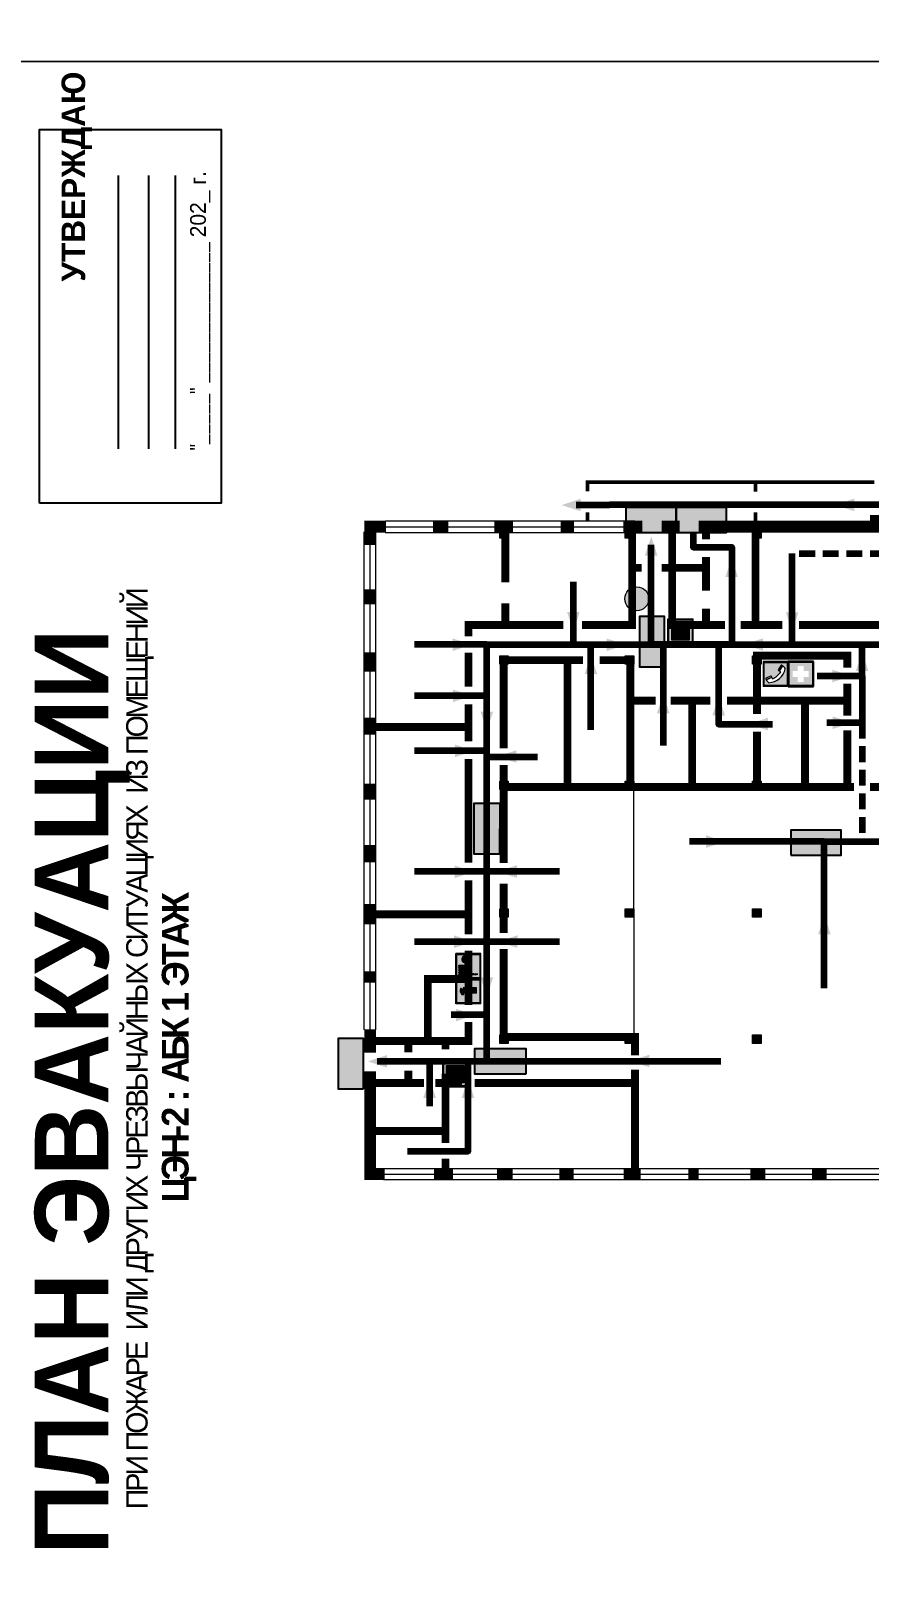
# Model space of a CAD drawing. Header units: millimetres. Extents: x 13810 to 67229, y 12374 to 21950.
# Drawn here: x 21734.7 to 21947.9, y 14953 to 15345.2 of the extents above; entities that cross this region are included whole.
import ezdxf

# ---------------------------------------------------------------- set-up
doc = ezdxf.new("R2010")
doc.units = ezdxf.units.MM
doc.linetypes.add('{ Wide Dash }', pattern=[12, 4, -2, 4, -2])
doc.layers.add('План_Штампы', color=7, linetype='Continuous')
doc.styles.add('обычный', font='arial.ttf')

# ---------------------------------------------------------------- blocks, each defined once
blk = doc.blocks.new('A$C7B4425F7')
at = {"true_color": 0xffffff}
blk.add_hatch(color=7, dxfattribs=at).paths.add_polyline_path([(0, 0), (-16, 0), (-16, -8), (0, -8)])
h = blk.add_hatch(color=126)
h.paths.add_polyline_path([(-0.2, -0.2), (-15.8, -0.2), (-15.8, -7.8), (-0.2, -7.8)])
h.paths.add_polyline_path([(-11.76, -2.03), (-11.76, -3.66), (-11.17, -3.66, -0.568275), (-11.17, -6.18), (-12.58, -6.18), (-12.58, -2.03)], flags=16)
h.paths.add_polyline_path([(-13.33, -4.12, -0.495768), (-13.59, -6.18), (-15.03, -6.18), (-15.03, -2.03), (-13.59, -2.03, -0.487973)], flags=16)
h.paths.add_polyline_path([(-10.25, -2.03), (-9.48, -2.03), (-9.48, -6.18), (-10.25, -6.18)], flags=16)
h.paths.add_polyline_path([(-13.84, -3.69), (-14.24, -3.69), (-14.24, -3.03), (-13.9, -3.03, -0.692621)], flags=0)
h.paths.add_polyline_path([(-9.15, -2.03), (-8.4, -2.03), (-8.04, -3.07), (-7.68, -2.03), (-6.93, -2.03), (-7.64, -4.1), (-6.93, -6.18), (-7.68, -6.18), (-8.04, -5.14), (-8.4, -6.18), (-9.15, -6.18), (-8.44, -4.1)], flags=16)
h.paths.add_polyline_path([(-11.76, -4.46), (-11.42, -4.46, -0.692621), (-11.36, -5.12), (-11.76, -5.12)], flags=0)
h.paths.add_polyline_path([(-13.9, -5.2), (-14.24, -5.2), (-14.24, -4.55), (-13.84, -4.55, -0.708038)], flags=0)
edge = h.paths.add_edge_path(flags=16)
edge.add_ellipse((-5.51, -4.08), major_axis=(0, 2.05), ratio=0.586184, start_angle=0, end_angle=360)
edge = h.paths.add_edge_path(flags=0)
edge.add_ellipse((-5.51, -4.08), major_axis=(0, 1.14), ratio=0.454828, start_angle=0, end_angle=360)
h.paths.add_polyline_path([(-4.13, -4.96, 0.377264), (-3.48, -4.52, 0.0555), (-3.16, -2.03), (-1.66, -2.03), (-1.66, -4.96), (-0.96, -4.96), (-0.96, -7.01), (-1.75, -7.01), (-1.75, -6.18), (-3.3, -6.18), (-3.3, -7.02), (-4.13, -7.02)], flags=16)
h.paths.add_polyline_path([(-2.73, -2.91), (-2.28, -2.91), (-2.28, -4.96), (-3.05, -4.96, 0.079136)], flags=0)
at = {"color": 126}
blk.add_lwpolyline([(-16, -8), (0, -8), (0, 0), (-16, 0)], close=True, dxfattribs=at)
blk = doc.blocks.new('A$C32E8229D')
at = {"true_color": 0xffffff}
blk.add_hatch(color=7, dxfattribs=at).paths.add_polyline_path([(0, 0), (0, -8), (16, -8), (16, 0)])
h = blk.add_hatch(color=126)
h.paths.add_polyline_path([(0.2, -0.2), (15.8, -0.2), (15.8, -7.8), (0.2, -7.8)])
h.paths.add_polyline_path([(13.49, -2.05), (12.08, -2.05), (11.37, -2.63, 0.162397), (11.29, -2.84), (11.29, -3.63), (10.35, -3.63), (10.35, -4.05), (11.68, -4.05), (11.68, -3.48), (12.26, -4.28), (11.29, -5.1), (11.29, -6.78), (11.85, -6.78), (11.85, -5.44), (12.8, -4.64), (12.8, -5.94), (14.46, -5.94), (14.46, -5.39), (13.45, -5.39), (13.45, -3.97), (12.46, -2.59), (13.15, -2.59), (13.69, -3.34), (14.18, -3)], flags=16)
h.paths.add_polyline_path([(10.74, -1.82, 1), (11.8, -1.82, 1)], flags=16)
h.paths.add_polyline_path([(9.39, -3.59), (5.99, -3.59), (6.56, -3.03), (5.91, -3.03), (5.1, -3.83), (5.91, -4.64), (6.56, -4.64), (5.99, -4.09), (9.39, -4.09)], flags=16)
h.paths.add_polyline_path([(4.29, -1.08), (1.72, -1.08), (1.72, -6.6), (4.29, -6.6)], flags=16)
at = {"color": 126}
blk.add_lwpolyline([(16, -8), (0, -8), (0, 0), (16, 0)], close=True, dxfattribs=at)
blk = doc.blocks.new('A$C54414219')
at = {"true_color": 0xffffff}
h = blk.add_hatch(color=7, dxfattribs=at)
h.paths.add_polyline_path([(2.39, -9.45), (2.39, -18.3), (11.23, -18.3), (11.23, -9.45)], flags=0)
h.paths.add_polyline_path([(10.71, -13.87, -1), (2.92, -13.87, -1)], flags=0)
h.paths.add_polyline_path([(8.3, -13.87, -1), (5.33, -13.87, -1)], flags=0)
h.paths.add_polyline_path([(0.41, -7.47), (0.41, -20.27), (13.21, -20.27), (13.21, -7.47)])
h.paths.add_polyline_path([(0.92, -19.77), (12.71, -19.77), (12.71, -7.98), (0.92, -7.98)], flags=16)
h.paths.add_polyline_path([(11.23, -9.45), (11.23, -18.3), (2.39, -18.3), (2.39, -9.45)], flags=0)
at = {"lineweight": 5}
h = blk.add_hatch(color=242, dxfattribs=at)
h.paths.add_polyline_path([(12.71, -7.98), (0.92, -7.98), (0.92, -19.77), (12.71, -19.77)])
h.paths.add_polyline_path([(11.23, -18.3), (2.39, -18.3), (2.39, -9.45), (11.23, -9.45)], flags=16)
h.paths.add_polyline_path([(10.71, -13.87, -1), (2.92, -13.87, -1)], flags=0)
h.paths.add_polyline_path([(8.3, -13.87, -1), (5.33, -13.87, -1)], flags=0)
at = {"true_color": 0xffffff}
h = blk.add_hatch(color=7, dxfattribs=at)
h.paths.add_polyline_path([(2.39, -9.45), (2.39, -18.3), (11.23, -18.3), (11.23, -9.45)])
h.paths.add_polyline_path([(10.71, -13.87, -1), (2.92, -13.87, -1)], flags=16)
h.paths.add_polyline_path([(8.3, -13.87, -1), (5.33, -13.87, -1)], flags=0)
at = {"lineweight": 5}
h = blk.add_hatch(color=242, dxfattribs=at)
h.paths.add_polyline_path([(2.92, -13.87, 1), (10.71, -13.87, 1)])
h.paths.add_polyline_path([(8.3, -13.87, -1), (5.33, -13.87, -1)], flags=16)
at = {"color": 242, "lineweight": 5}
for p, q in [((0.41, -20.27), (0.41, -7.47)), ((0.41, -7.47), (13.21, -7.47)), ((0.41, -7.47), (13.21, -7.47)), ((13.21, -20.27), (13.21, -7.47)), ((0.41, -20.27), (13.21, -20.27))]:
    blk.add_line(p, q, dxfattribs=at)
for points in [[(0.92, -7.98), (12.71, -7.98), (12.71, -19.77), (0.92, -19.77)], [(2.39, -9.45), (11.23, -9.45), (11.23, -18.3), (2.39, -18.3)]]:
    blk.add_lwpolyline(points, close=True, dxfattribs=at)
for radius in [3.89, 1.49]:
    blk.add_circle((6.81, -13.87), radius, dxfattribs=at)
blk = doc.blocks.new('A$C18900ED3')
h = blk.add_hatch(color=126)
h.paths.add_polyline_path([(-0.18, -0.18), (-7.02, -0.18), (-7.02, -7.02), (-0.18, -7.02)])
h.paths.add_polyline_path([(-5.89, -4.46), (-5.89, -2.77), (-4.46, -2.77), (-4.46, -1.31), (-2.77, -1.31), (-2.77, -2.77), (-1.33, -2.77), (-1.33, -4.46), (-2.77, -4.46), (-2.77, -5.89), (-4.46, -5.89), (-4.46, -4.46)], flags=16)
at = {"color": 126}
for p, q in [((-7.2, 0), (-7.2, -7.2)), ((0, 0), (-7.2, 0)), ((0, -7.2), (0, 0)), ((-7.02, -7.02), (-7.02, -0.18)), ((-7.02, -0.18), (-0.18, -0.18)), ((-0.18, -0.18), (-0.18, -7.02)), ((-7.2, -7.2), (0, -7.2)), ((-0.18, -7.02), (-7.02, -7.02))]:
    blk.add_line(p, q, dxfattribs=at)
blk = doc.blocks.new('A$C7B8C2D5B')
at = {"lineweight": 0}
h = blk.add_hatch(color=5, dxfattribs=at)
h.dxf.hatch_style = 1
h.paths.add_polyline_path([(1.4, -3.02, 1), (-2.11, -3.02, 1)])
at = {"color": 5, "lineweight": 0}
blk.add_circle((-0.36, -3.02), 1.75, dxfattribs=at)
blk = doc.blocks.new('A$C3AD82952')
at = {"true_color": 0xf5f5ff}
h = blk.add_hatch(color=7, dxfattribs=at)
h.dxf.hatch_style = 1
h.paths.add_polyline_path([(8.21, 8.73, 0.414214), (7.89, 9.05), (7.22, 9.05), (7.22, 9.92), (7.59, 9.92, 1), (7.57, 10.36), (7.22, 10.36), (7.22, 10.6), (6.43, 10.6), (6.43, 10.36), (6.01, 10.36), (4.74, 9.59), (4.74, 8.69), (4.98, 8.73), (4.98, 9.26), (6.12, 9.91), (6.43, 9.91), (6.43, 9.05), (5.76, 9.05, 0.414214), (5.44, 8.73), (5.44, 2.2), (8.21, 2.2)], flags=0)
h.paths.add_polyline_path([(12.8, 12.8), (0, 12.8), (0, 0), (12.8, 0)])
h.paths.add_polyline_path([(0.51, 12.29), (12.29, 12.29), (12.29, 0.51), (0.51, 0.51)], flags=16)
h.paths.add_polyline_path([(4.74, 9.59), (6.01, 10.36), (6.43, 10.36), (6.43, 10.6), (7.22, 10.6), (7.22, 10.36), (7.59, 10.36, -0.94586), (7.59, 9.92), (7.22, 9.92), (7.22, 9.05), (7.89, 9.05, -0.414214), (8.21, 8.73), (8.21, 2.2), (5.44, 2.2), (5.44, 8.73, -0.414214), (5.76, 9.05), (6.43, 9.05), (6.43, 9.91), (6.12, 9.91), (4.98, 9.26), (4.98, 8.73), (4.74, 8.69)], flags=0)
h = blk.add_hatch(color=242)
h.dxf.hatch_style = 1
h.paths.add_polyline_path([(12.29, 12.29), (0.51, 12.29), (0.51, 0.51), (12.29, 0.51)])
h.paths.add_polyline_path([(4.74, 8.69), (4.74, 9.59), (6.01, 10.36), (6.43, 10.36), (6.43, 10.6), (7.22, 10.6), (7.22, 10.36), (7.59, 10.36, -0.94586), (7.59, 9.92), (7.22, 9.92), (7.22, 9.05), (7.89, 9.05, -0.414214), (8.21, 8.73), (8.21, 2.2), (5.44, 2.2), (5.44, 8.73, -0.414214), (5.76, 9.05), (6.43, 9.05), (6.43, 9.91), (6.12, 9.91), (4.98, 9.26), (4.98, 8.73)], flags=16)
h = blk.add_hatch(color=7, dxfattribs=at)
h.dxf.hatch_style = 1
h.paths.add_polyline_path([(8.21, 8.73, 0.414214), (7.89, 9.05), (7.22, 9.05), (7.22, 9.92), (7.59, 9.92, 1), (7.57, 10.36), (7.22, 10.36), (7.22, 10.6), (6.43, 10.6), (6.43, 10.36), (6.01, 10.36), (4.74, 9.59), (4.74, 8.69), (4.98, 8.73), (4.98, 9.26), (6.12, 9.91), (6.43, 9.91), (6.43, 9.05), (5.76, 9.05, 0.414214), (5.44, 8.73), (5.44, 2.2), (8.21, 2.2)])
at = {"color": 242, "lineweight": 5}
for p, q in [((0, 0), (0, 12.8)), ((0, 12.8), (12.8, 12.8)), ((6.01, 10.36), (4.74, 9.59)), ((4.74, 9.59), (4.74, 8.69)), ((4.74, 8.69), (4.98, 8.73)), ((4.98, 9.26), (6.12, 9.91)), ((4.98, 8.73), (4.98, 9.26)), ((5.44, 2.2), (5.44, 8.73)), ((5.76, 9.05), (6.43, 9.05)), ((6.01, 10.36), (6.43, 10.36)), ((6.12, 9.91), (6.43, 9.91)), ((7.22, 10.6), (6.43, 10.6)), ((6.43, 10.6), (6.43, 10.36)), ((6.43, 9.91), (6.43, 9.05)), ((7.22, 10.36), (7.22, 10.6)), ((7.59, 10.36), (7.22, 10.36)), ((7.22, 9.05), (7.22, 9.92)), ((7.59, 9.92), (7.22, 9.92)), ((7.89, 9.05), (7.22, 9.05)), ((8.21, 2.2), (8.21, 8.73)), ((12.8, 0), (12.8, 12.8)), ((0, 0), (12.8, 0)), ((5.44, 2.2), (8.21, 2.2))]:
    blk.add_line(p, q, dxfattribs=at)
blk.add_lwpolyline([(0.51, 12.29), (12.29, 12.29), (12.29, 0.51), (0.51, 0.51)], close=True, dxfattribs=at)
for centre, radius, start, end in [((5.76, 8.73), 0.32, 90, 180), ((7.58, 10.14), 0.223, 273.18746, 86.81254), ((7.89, 8.73), 0.32, 0, 90)]:
    blk.add_arc(centre, radius, start, end, dxfattribs=at)
blk = doc.blocks.new('A$C37112FD5')
at = {"true_color": 0xf5f5ff}
h = blk.add_hatch(color=7, dxfattribs=at)
h.dxf.hatch_style = 1
h.paths.add_polyline_path([(12.8, -7.4), (0, -7.4), (0, -20.2), (12.8, -20.2)])
h.paths.add_polyline_path([(12.29, -7.91), (12.29, -19.69), (0.51, -19.69), (0.51, -7.91)], flags=16)
h.paths.add_polyline_path([(4.98, -9.04, -0.42597), (5.17, -9.22), (5.17, -12.25), (5.17, -15.29, -0.432244), (4.98, -15.47), (4.83, -15.47, -0.42597), (4.64, -15.29), (4.64, -12.25), (4.64, -9.22, -0.432244), (4.83, -9.04)], flags=0)
h.paths.add_polyline_path([(4.28, -9.22), (4.28, -12.25), (4.28, -15.29, -0.432244), (4.09, -15.47), (3.94, -15.47, -0.42597), (3.75, -15.29), (3.75, -12.25), (3.75, -9.22, -0.432244), (3.94, -9.04), (4.09, -9.04, -0.42597)], flags=0)
h.paths.add_polyline_path([(5.72, -9.04), (5.87, -9.04, -0.42597), (6.06, -9.22), (6.06, -12.25), (6.06, -15.29, -0.432244), (5.87, -15.47), (5.72, -15.47, -0.42597), (5.53, -15.29), (5.53, -12.25), (5.53, -9.22, -0.432244)], flags=0)
h.paths.add_polyline_path([(6.42, -8.9), (6.5, -8.9, -0.42597), (6.69, -9.08), (6.69, -12.03), (8.21, -12.03, -15.824349), (8.21, -12.47), (6.69, -12.47), (6.69, -15.42, -0.432244), (6.5, -15.6), (6.42, -15.6)], flags=0)
h.paths.add_polyline_path([(3.39, -9.22), (3.39, -12.25), (3.39, -15.29, -0.432244), (3.2, -15.47), (3.05, -15.47, -0.42597), (2.85, -15.29), (2.85, -12.25), (2.85, -9.22, -0.432244), (3.05, -9.04), (3.2, -9.04, -0.42597)], flags=0)
h.paths.add_polyline_path([(2.5, -9.22), (2.5, -16.71), (1.96, -16.71), (1.96, -9.22, -0.432244), (2.15, -9.04), (2.31, -9.04, -0.42597)], flags=0)
h.paths.add_polyline_path([(1.61, -8.9), (1.61, -15.6), (1.57, -15.6, -0.42597), (1.37, -15.42), (1.37, -12.03), (1.37, -9.09, -0.432244), (1.57, -8.9)], flags=0)
h.paths.add_polyline_path([(9.76, -10.81), (9.76, -12.03), (8.49, -12.03, -0.336371)], flags=0)
h.paths.add_polyline_path([(8.49, -12.47), (9.76, -12.47), (9.76, -13.7, -0.336371)], flags=0)
h.paths.add_polyline_path([(10.11, -10.81, -0.336371), (11.38, -12.03), (10.11, -12.03)], flags=0)
h.paths.add_polyline_path([(10.11, -12.47), (11.38, -12.47, -0.336371), (10.11, -13.7)], flags=0)
h.paths.add_polyline_path([(2.5, -16.84), (2.5, -17.05), (1.97, -17.05), (1.97, -16.84)], flags=0)
h.paths.add_polyline_path([(2.5, -17.24, -0.033778), (2.24, -18.6, -0.033778), (1.97, -17.24)], flags=0)
h = blk.add_hatch(color=242)
h.dxf.hatch_style = 1
h.paths.add_polyline_path([(12.29, -7.91), (0.51, -7.91), (0.51, -19.69), (12.29, -19.69)])
h.paths.add_polyline_path([(6.42, -15.6), (6.42, -8.9), (6.5, -8.9, -0.42597), (6.69, -9.08), (6.69, -12.03), (8.21, -12.03, -15.824349), (8.21, -12.47), (6.69, -12.47), (6.69, -15.42, -0.432244), (6.5, -15.6)], flags=16)
h.paths.add_polyline_path([(5.87, -15.47), (5.72, -15.47, -0.42597), (5.53, -15.29), (5.53, -12.25), (5.53, -9.22, -0.432244), (5.72, -9.04), (5.87, -9.04, -0.42597), (6.06, -9.22), (6.06, -12.25), (6.06, -15.29, -0.432244)], flags=16)
h.paths.add_polyline_path([(4.98, -15.47), (4.83, -15.47, -0.42597), (4.64, -15.29), (4.64, -12.25), (4.64, -9.22, -0.432244), (4.83, -9.04), (4.98, -9.04, -0.42597), (5.17, -9.22), (5.17, -12.25), (5.17, -15.29, -0.432244)], flags=16)
h.paths.add_polyline_path([(4.09, -15.47), (3.94, -15.47, -0.42597), (3.75, -15.29), (3.75, -12.25), (3.75, -9.22, -0.432244), (3.94, -9.04), (4.09, -9.04, -0.42597), (4.28, -9.22), (4.28, -12.25), (4.28, -15.29, -0.432244)], flags=16)
h.paths.add_polyline_path([(3.2, -15.47), (3.05, -15.47, -0.42597), (2.85, -15.29), (2.85, -12.25), (2.85, -9.22, -0.432244), (3.05, -9.04), (3.2, -9.04, -0.42597), (3.39, -9.22), (3.39, -12.25), (3.39, -15.29, -0.432244)], flags=16)
h.paths.add_polyline_path([(2.5, -17.05), (1.97, -17.05), (1.97, -16.84), (2.5, -16.84)], flags=16)
h.paths.add_polyline_path([(2.5, -17.24, -0.033778), (2.24, -18.6, -0.033778), (1.97, -17.24)], flags=16)
h.paths.add_polyline_path([(2.5, -16.71), (1.96, -16.71), (1.96, -9.22, -0.432244), (2.15, -9.04), (2.31, -9.04, -0.42597), (2.5, -9.22)], flags=16)
h.paths.add_polyline_path([(1.61, -15.6), (1.57, -15.6, -0.42597), (1.37, -15.42), (1.37, -12.03), (1.37, -9.09, -0.432244), (1.57, -8.9), (1.61, -8.9)], flags=16)
h.paths.add_polyline_path([(8.49, -12.47), (9.76, -12.47), (9.76, -13.7, -0.336371)], flags=0)
h.paths.add_polyline_path([(10.11, -13.7), (10.11, -12.47), (11.38, -12.47, -0.336371)], flags=0)
h.paths.add_polyline_path([(8.49, -12.03, -0.336371), (9.76, -10.81), (9.76, -12.03)], flags=0)
h.paths.add_polyline_path([(10.11, -12.03), (10.11, -10.81, -0.336371), (11.38, -12.03)], flags=0)
h = blk.add_hatch(color=7, dxfattribs=at)
h.dxf.hatch_style = 1
h.paths.add_polyline_path([(1.61, -8.9), (1.57, -8.9, 0.432244), (1.37, -9.09), (1.37, -12.03), (1.37, -15.42, 0.42597), (1.57, -15.6), (1.61, -15.6)])
h.paths.add_polyline_path([(2.5, -9.22, 0.42597), (2.31, -9.04), (2.15, -9.04, 0.432244), (1.96, -9.22), (1.96, -16.71), (2.5, -16.71)])
h.paths.add_polyline_path([(2.5, -16.84), (1.97, -16.84), (1.97, -17.05), (2.5, -17.05)])
h.paths.add_polyline_path([(2.5, -17.24), (1.97, -17.24, 0.033778), (2.24, -18.6, 0.033778)])
h.paths.add_polyline_path([(3.39, -12.25), (3.39, -9.22, 0.42597), (3.2, -9.04), (3.05, -9.04, 0.432244), (2.85, -9.22), (2.85, -12.25), (2.85, -15.29, 0.42597), (3.05, -15.47), (3.2, -15.47, 0.432244), (3.39, -15.29)])
h.paths.add_polyline_path([(4.28, -12.25), (4.28, -9.22, 0.42597), (4.09, -9.04), (3.94, -9.04, 0.432244), (3.75, -9.22), (3.75, -12.25), (3.75, -15.29, 0.42597), (3.94, -15.47), (4.09, -15.47, 0.432244), (4.28, -15.29)])
h.paths.add_polyline_path([(5.17, -12.25), (5.17, -9.22, 0.42597), (4.98, -9.04), (4.83, -9.04, 0.432244), (4.64, -9.22), (4.64, -12.25), (4.64, -15.29, 0.42597), (4.83, -15.47), (4.98, -15.47, 0.432244), (5.17, -15.29)])
h.paths.add_polyline_path([(6.06, -12.25), (6.06, -9.22, 0.42597), (5.87, -9.04), (5.72, -9.04, 0.432244), (5.53, -9.22), (5.53, -12.25), (5.53, -15.29, 0.42597), (5.72, -15.47), (5.87, -15.47, 0.432244), (6.06, -15.29)])
h.paths.add_polyline_path([(6.69, -12.47), (8.21, -12.47, 15.824349), (8.21, -12.03), (6.69, -12.03), (6.69, -9.08, 0.42597), (6.5, -8.9), (6.42, -8.9), (6.42, -15.6), (6.5, -15.6, 0.432244), (6.69, -15.42)])
h.paths.add_polyline_path([(8.49, -12.47), (9.76, -12.47), (9.76, -13.7, -0.336371)], flags=16)
h.paths.add_polyline_path([(8.49, -12.03, -0.336371), (9.76, -10.81), (9.76, -12.03)], flags=16)
h.paths.add_polyline_path([(10.11, -12.47), (11.38, -12.47, -0.336371), (10.11, -13.7)], flags=16)
h.paths.add_polyline_path([(10.11, -12.03), (10.11, -10.81, -0.336371), (11.38, -12.03)], flags=16)
h = blk.add_hatch(color=242)
h.dxf.hatch_style = 1
h.paths.add_polyline_path([(9.76, -10.81, 0.336371), (8.49, -12.03), (9.76, -12.03)])
h.paths.add_polyline_path([(10.11, -10.81), (10.11, -12.03), (11.38, -12.03, 0.336371)])
h.paths.add_polyline_path([(11.38, -12.47), (10.11, -12.47), (10.11, -13.7, 0.336371)])
h.paths.add_polyline_path([(9.76, -12.47), (8.49, -12.47, 0.336371), (9.76, -13.7)])
at = {"color": 242, "lineweight": 5}
for p, q in [((0, -20.2), (0, -7.4)), ((0, -7.4), (12.8, -7.4)), ((12.8, -20.2), (12.8, -7.4)), ((1.37, -12.03), (1.37, -9.08)), ((1.37, -12.03), (1.37, -15.42)), ((1.57, -8.9), (1.61, -8.9)), ((1.57, -15.6), (1.61, -15.6)), ((1.61, -8.9), (1.61, -15.6)), ((1.96, -16.71), (1.96, -9.22)), ((2.15, -9.04), (2.31, -9.04)), ((2.5, -16.71), (2.5, -9.22)), ((2.85, -12.25), (2.85, -9.22)), ((2.85, -12.25), (2.85, -15.29)), ((3.05, -9.04), (3.2, -9.04)), ((3.05, -15.47), (3.2, -15.47)), ((3.39, -12.25), (3.39, -9.22)), ((3.39, -12.25), (3.39, -15.29)), ((3.75, -12.25), (3.75, -9.22)), ((3.75, -12.25), (3.75, -15.29)), ((3.94, -9.04), (4.09, -9.04)), ((3.94, -15.47), (4.09, -15.47)), ((4.28, -12.25), (4.28, -9.22)), ((4.28, -12.25), (4.28, -15.29)), ((4.64, -12.25), (4.64, -9.22)), ((4.64, -12.25), (4.64, -15.29)), ((4.83, -9.04), (4.98, -9.04)), ((4.83, -15.47), (4.98, -15.47)), ((5.17, -12.25), (5.17, -9.22)), ((5.17, -12.25), (5.17, -15.29)), ((5.53, -12.25), (5.53, -9.22)), ((5.53, -12.25), (5.53, -15.29)), ((5.72, -9.04), (5.87, -9.04)), ((5.72, -15.47), (5.87, -15.47)), ((6.06, -12.25), (6.06, -9.22)), ((6.06, -12.25), (6.06, -15.29)), ((6.42, -8.9), (6.42, -15.6)), ((6.5, -8.9), (6.42, -8.9)), ((6.42, -15.6), (6.5, -15.6)), ((6.69, -12.03), (6.69, -9.08)), ((8.21, -12.03), (6.69, -12.03)), ((8.21, -12.47), (6.69, -12.47)), ((6.69, -12.47), (6.69, -15.42)), ((9.76, -12.03), (8.49, -12.03)), ((9.76, -12.47), (8.49, -12.47)), ((9.76, -10.81), (9.76, -12.03)), ((9.76, -12.47), (9.76, -13.7)), ((10.11, -10.81), (10.11, -12.03)), ((11.38, -12.03), (10.11, -12.03)), ((11.38, -12.47), (10.11, -12.47)), ((10.11, -12.47), (10.11, -13.7)), ((0, -20.2), (12.8, -20.2)), ((1.96, -16.71), (2.5, -16.71)), ((1.97, -16.84), (2.5, -16.84)), ((1.97, -17.05), (1.97, -16.84)), ((2.5, -17.05), (1.97, -17.05)), ((1.97, -17.24), (2.5, -17.24)), ((2.5, -16.84), (2.5, -17.05))]:
    blk.add_line(p, q, dxfattribs=at)
blk.add_lwpolyline([(0.51, -7.91), (12.29, -7.91), (12.29, -19.69), (0.51, -19.69)], close=True, dxfattribs=at)
for centre, radius, start, end in [((1.56, -9.09), 0.182, 87.10267, 180.60715), ((1.56, -15.42), 0.182, 179.39285, 272.89733), ((2.15, -9.22), 0.182, 87.10267, 180.60715), ((2.32, -9.22), 0.182, 359.39285, 92.89733), ((3.04, -9.22), 0.182, 87.10267, 180.60715), ((3.04, -15.29), 0.182, 179.39285, 272.89733), ((3.21, -9.22), 0.182, 359.39285, 92.89733), ((3.21, -15.29), 0.182, 267.10267, 0.60715), ((3.93, -9.22), 0.182, 87.10267, 180.60715), ((3.93, -15.29), 0.182, 179.39285, 272.89733), ((4.1, -9.22), 0.182, 359.39285, 92.89733), ((4.1, -15.29), 0.182, 267.10267, 0.60715), ((4.82, -9.22), 0.182, 87.10267, 180.60715), ((4.82, -15.29), 0.182, 179.39285, 272.89733), ((4.99, -9.22), 0.182, 359.39285, 92.89733), ((4.99, -15.29), 0.182, 267.10267, 0.60715), ((5.71, -9.22), 0.182, 87.10267, 180.60715), ((5.71, -15.29), 0.182, 179.39285, 272.89733), ((5.88, -9.22), 0.182, 359.39285, 92.89733), ((5.88, -15.29), 0.182, 267.10267, 0.60715), ((6.51, -9.09), 0.182, 359.39285, 92.89733), ((6.51, -15.42), 0.182, 267.10267, 0.60715), ((9.93, -12.25), 1.74, 187.23185, 172.76815), ((9.93, -12.25), 1.46, 96.99266, 171.35851), ((9.93, -12.25), 1.46, 188.64149, 263.00734), ((9.93, -12.25), 1.46, 8.64149, 83.00734), ((9.93, -12.25), 1.46, 276.99266, 351.35851), ((12.17, -15.98), 10.27, 187.04098, 194.7793), ((-7.7, -15.98), 10.27, 345.2207, 352.95902)]:
    blk.add_arc(centre, radius, start, end, dxfattribs=at)
blk = doc.blocks.new('A$C456E1F9C')
at = {"lineweight": 5}
h = blk.add_hatch(color=242, dxfattribs=at)
h.paths.add_polyline_path([(0.51, -1.47), (0.51, -13.26), (12.29, -13.26), (12.29, -1.47)])
h.paths.add_polyline_path([(5.42, -4.95, -0.254479), (4.78, -5.4), (3.52, -2.53, -0.209735), (4.23, -2.4)], flags=16)
h.paths.add_polyline_path([(8.53, -8.6), (10.87, -10.17), (10.54, -10.76), (8.03, -9.13, -0.192251)], flags=16)
h.paths.add_polyline_path([(4.61, -5.49, 0.005518), (3.87, -5.72, 0.128647), (7.49, -10.01, 0.00809), (7.83, -9.33), (10.47, -10.97, -0.16736), (8.99, -12.25, -0.327862), (1.95, -3.95, -0.166952), (3.36, -2.62)], flags=16)
at = {"color": 242, "lineweight": 5}
for p, q in [((0, -13.77), (0, -0.97)), ((12.8, -0.97), (0, -0.97)), ((4.61, -5.49), (3.36, -2.62)), ((3.52, -2.53), (4.78, -5.4)), ((4.23, -2.4), (5.42, -4.95)), ((12.8, -13.77), (12.8, -0.97)), ((0, -13.77), (12.8, -13.77)), ((7.83, -9.33), (10.47, -10.97)), ((8.03, -9.13), (10.54, -10.76)), ((10.81, -10.12), (8.53, -8.6)), ((10.54, -10.76), (10.8, -10.3)), ((10.8, -10.3), (10.81, -10.12))]:
    blk.add_line(p, q, dxfattribs=at)
blk.add_lwpolyline([(0.51, -1.47), (12.29, -1.47), (12.29, -13.26), (0.51, -13.26)], close=True, dxfattribs=at)
for centre, radius, start, end in [((4.59, -5.34), 2.99, 114.28453, 152.19739), ((11.12, -3.31), 9.19, 183.99153, 256.60086), ((4.02, -3.27), 0.891, 76.32839, 123.70924), ((14.98, -39.1), 35.17, 107.14873, 108.41345), ((13.86, -0.94), 11.08, 205.55365, 234.87622), ((4.68, -4.59), 0.824, 276.9621, 334.07228), ((-13.31, 0.8), 23.44, 332.54871, 334.40268), ((8.94, -9.5), 0.989, 114.40924, 157.93883), ((7.87, -9.46), 3, 291.92908, 329.9329)]:
    blk.add_arc(centre, radius, start, end, dxfattribs=at)

msp = doc.modelspace()

# ---------------------------------------------------------------- hatches: boundary and pattern name
at = {"lineweight": 0}
h = msp.add_hatch(color=256, dxfattribs=at)
h.dxf.hatch_style = 1
h.paths.add_polyline_path([(21856.14, 15218.21), (21853.98, 15218.21), (21853.98, 15216.05), (21856.14, 15216.05)])
h = msp.add_hatch(color=256, dxfattribs=at)
h.dxf.hatch_style = 1
h.paths.add_polyline_path([(21888.04, 15218.21), (21885.88, 15218.21), (21885.88, 15216.05), (21888.04, 15216.05)])
h = msp.add_hatch(color=256, dxfattribs=at)
h.dxf.hatch_style = 1
h.paths.add_polyline_path([(21920.45, 15218.21), (21918.29, 15218.21), (21918.29, 15216.05), (21920.45, 15216.05)])
h = msp.add_hatch(color=256, dxfattribs=at)
h.dxf.hatch_style = 1
h.paths.add_polyline_path([(21856.14, 15186.15), (21853.98, 15186.15), (21853.98, 15184), (21856.14, 15184)])
h = msp.add_hatch(color=256, dxfattribs=at)
h.dxf.hatch_style = 1
h.paths.add_polyline_path([(21888.04, 15186.15), (21885.88, 15186.15), (21885.88, 15184), (21888.04, 15184)])
h = msp.add_hatch(color=256, dxfattribs=at)
h.dxf.hatch_style = 1
h.paths.add_polyline_path([(21920.45, 15186.15), (21918.29, 15186.15), (21918.29, 15184), (21920.45, 15184)])
h = msp.add_hatch(color=256, dxfattribs=at)
h.dxf.hatch_style = 1
h.paths.add_polyline_path([(21856.14, 15154.3), (21853.98, 15154.3), (21853.98, 15152.15), (21856.14, 15152.15)])
h = msp.add_hatch(color=256, dxfattribs=at)
h.dxf.hatch_style = 1
h.paths.add_polyline_path([(21888.04, 15154.3), (21885.88, 15154.3), (21885.88, 15152.15), (21888.04, 15152.15)])
h = msp.add_hatch(color=256, dxfattribs=at)
h.dxf.hatch_style = 1
h.paths.add_polyline_path([(21920.45, 15154.3), (21918.29, 15154.3), (21918.29, 15152.15), (21920.45, 15152.15)])
h = msp.add_hatch(color=256, dxfattribs=at)
h.dxf.hatch_style = 1
h.paths.add_polyline_path([(21856.14, 15121.8), (21853.98, 15121.8), (21853.98, 15119.64), (21856.14, 15119.64)])
h = msp.add_hatch(color=256, dxfattribs=at)
h.dxf.hatch_style = 1
h.paths.add_polyline_path([(21888.04, 15121.8), (21885.88, 15121.8), (21885.88, 15119.64), (21888.04, 15119.64)])
h = msp.add_hatch(color=256, dxfattribs=at)
h.dxf.hatch_style = 1
h.paths.add_polyline_path([(21920.45, 15121.8), (21918.29, 15121.8), (21918.29, 15119.64), (21920.45, 15119.64)])
h = msp.add_hatch(color=256, dxfattribs=at)
h.dxf.hatch_style = 1
h.paths.add_polyline_path([(21856.14, 15089.71), (21853.98, 15089.71), (21853.98, 15087.55), (21856.14, 15087.55)])
h = msp.add_hatch(color=256, dxfattribs=at)
h.dxf.hatch_style = 1
h.paths.add_polyline_path([(21888.04, 15089.71), (21885.88, 15089.71), (21885.88, 15087.55), (21888.04, 15087.55)])
h = msp.add_hatch(color=256, dxfattribs=at)
h.dxf.hatch_style = 1
h.paths.add_polyline_path([(21920.45, 15089.71), (21918.29, 15089.71), (21918.29, 15087.55), (21920.45, 15087.55)])

# ---------------------------------------------------------------- linework, layer by layer
at = {"color": 126, "lineweight": 0, "true_color": 0x008754}
for points in [[(21721.1, 15732.36), (22321.1, 15732.36), (22321.1, 15337.36), (21721.1, 15337.36)], [(21721.1, 15337.36), (22321.1, 15337.36), (22321.1, 14942.36), (21721.1, 14942.36)]]:
    msp.add_lwpolyline(points, close=True, dxfattribs=at)
msp.add_lwpolyline([(21736.9, 15225.03), (21736.9, 15320.03), (21783.11, 15320.03), (21783.11, 15225.03)], close=True)
for points in [[(21756.95, 15238.78), (21756.95, 15308.31)], [(21764.71, 15238.78), (21764.71, 15308.31)], [(21771.5, 15238.78), (21771.5, 15308.31)]]:
    msp.add_lwpolyline(points)
at = {"color": 126, "lineweight": 100, "true_color": 0x008754}
for points in [[(21903.14, 15217.52), (21903.14, 15213.76), (21912.98, 15213.76), (21912.98, 15189.03), (21892.5, 15189.03), (21971.69, 15189.03), (21971.69, 15286.78), (21959.16, 15286.78), (22012.49, 15286.78), (22018.97, 15284.73), (22072.96, 15284.73), (22072.96, 15292.78), (22055.04, 15292.78)], [(21873.38, 15224.54), (21881.86, 15224.54)], [(21959.54, 15212.62), (21959.54, 15224.54), (21881.86, 15224.54)], [(21822.77, 15083.06), (21850.69, 15083.06), (21850.69, 15189.03), (21892.5, 15189.03), (21892.5, 15214.38)], [(21928.34, 15189.03), (21928.34, 15212.15)], [(21872.71, 15189.03), (21872.71, 15204.97)], [(21850.69, 15189.03), (21832.25, 15189.03)], [(21877.1, 15189.03), (21877.1, 15167.37)], [(21895.54, 15189.03), (21895.54, 15163.35)], [(21909.64, 15189.03), (21909.64, 15168.76), (21923.33, 15168.76)], [(21946.16, 15181.09), (21946.16, 15189.03)], [(21934.7, 15181.09), (21946.16, 15181.09), (21946.16, 15169.14), (21937.17, 15169.14)], [(21850.69, 15175.98), (21832.25, 15175.98)], [(21850.69, 15161.97), (21832.25, 15161.97)], [(21850.69, 15160.49), (21863.61, 15160.49)], [(21936.52, 15138.88), (21902.27, 15138.88)], [(21936.52, 15101.6), (21936.52, 15138.88), (21998.48, 15138.88), (21998.48, 15138.88)], [(21850.69, 15131.25), (21832.25, 15131.25)], [(21869.13, 15131.25), (21850.69, 15131.25)], [(21850.69, 15113.4), (21832.25, 15113.4)], [(21869.13, 15113.4), (21850.69, 15113.4)], [(21850.69, 15094.86), (21841.62, 15094.86)], [(21830.47, 15060.17), (21845.96, 15060.17), (21845.96, 15083.06)], [(21836.13, 15083.06), (21836.13, 15071.61)], [(21850.69, 15083.06), (21910.24, 15083.06)]]:
    msp.add_lwpolyline(points, dxfattribs=at)
at = {"lineweight": 0}
for points, const_width in [([(21876.29, 15228.02), (21876.29, 15230.33), (21949.3, 15230.33), (21919.03, 15230.33), (21919.03, 15227.95)], 1), ([(21876.29, 15220.49), (21876.29, 15222.66)], 1), ([(21904.56, 15219), (21949.64, 15219), (21949.64, 15222)], 3), ([(21919.03, 15222.64), (21919.03, 15218.66)], 1), ([(21821, 15214.39), (21821, 15219), (21825, 15219)], 3), ([(21836.97, 15219), (21840.88, 15219)], 3), ([(21852.6, 15219), (21857.37, 15219)], 3), ([(21855.38, 15218.84), (21855.38, 15204.83)], 2), ([(21869.46, 15219), (21872.88, 15219)], 3), ([(21874.91, 15194), (21887.65, 15194), (21887.65, 15218.13)], 2), ([(21885.42, 15219), (21890.21, 15219)], 3), ([(21895.14, 15219), (21899.73, 15219)], 3), ([(21897.83, 15218.75), (21897.83, 15194), (21911.27, 15194)], 2), ([(21906.42, 15215.82), (21906.42, 15219.04)], 2), ([(21919.03, 15194), (21919.03, 15218.41)], 2), ([(21895.14, 15208.54), (21906.42, 15208.54), (21906.42, 15211.27)], 2), ([(21887.65, 15208.54), (21890.1, 15208.54)], 2), ([(21906.42, 15208.54), (21906.42, 15202.74)], 2), ([(21821, 15199.26), (21821, 15203.04)], 3), ([(21855.38, 15194), (21855.38, 15199.53)], 2), ([(21906.42, 15194), (21906.42, 15198.19)], 2), ([(21846.01, 15191.08), (21846.01, 15194), (21870.14, 15194)], 2), ([(21915.3, 15194), (21925.84, 15194)], 2), ([(21930.12, 15194), (21956.37, 15194)], 2), ([(21821, 15182.12), (21821, 15187.08)], 3), ([(21846.01, 15178.32), (21846.01, 15186.96)], 2), ([(21942.4, 15183.18), (21942.4, 15186.21), (21919.4, 15186.21), (21919.4, 15171.37)], 2), ([(21875.17, 15185.04), (21854.98, 15185.04), (21854.98, 15162.61)], 2), ([(21871.21, 15185.04), (21871.21, 15152.78)], 2), ([(21879.4, 15185.04), (21887.19, 15185.04), (21887.19, 15152.78)], 2), ([(21911.75, 15174.74), (21942.4, 15174.74), (21942.4, 15179.06)], 2), ([(21887.19, 15174.74), (21893.6, 15174.74)], 2), ([(21897.47, 15174.74), (21907.51, 15174.74)], 2), ([(21902.92, 15174.74), (21902.92, 15152.78)], 2), ([(21931.62, 15174.74), (21931.62, 15152.78)], 2), ([(21942.4, 15174.74), (21942.4, 15170.96)], 2), ([(21821, 15166.06), (21821, 15170.42)], 3), ([(21846.01, 15164.42), (21846.01, 15173.82)], 2), ([(21821, 15168.04), (21846.01, 15168.04)], 2), ([(21919.4, 15152.78), (21919.4, 15166.86)], 2), ([(21942.4, 15152.78), (21942.4, 15167.18)], 2), ([(21846.01, 15133.55), (21846.01, 15159.9)], 2), ([(21854.98, 15158.4), (21854.98, 15152.78), (21944.08, 15152.78)], 2), ([(21854.98, 15158.4), (21854.98, 15133.43)], 2), ([(21821, 15149.55), (21821, 15153.67)], 3), ([(21948.19, 15152.78), (21983.6, 15152.78), (21983.6, 15142.96)], 2), ([(21821, 15133.63), (21821, 15137.99)], 3), ([(21846.01, 15115.29), (21846.01, 15129)], 2), ([(21854.98, 15128.19), (21854.98, 15115.61)], 2), ([(21821, 15117.84), (21821, 15123.01)], 3), ([(21821, 15120.37), (21846.01, 15120.37)], 2), ([(21854.98, 15111.55), (21854.98, 15087.55)], 2), ([(21846.01, 15097.36), (21846.01, 15111.18)], 2), ([(21821, 15102.99), (21821, 15105.85)], 3), ([(21835.67, 15088.19), (21835.67, 15103.96), (21846.01, 15103.96)], 2), ([(21821.42, 15088.19), (21846.01, 15088.19), (21846.01, 15092.96)], 2), ([(21821, 15085.21), (21821, 15091.13)], 3), ([(21830.73, 15088.19), (21830.73, 15085.29)], 2), ([(21840.17, 15088.19), (21840.17, 15086.06)], 2), ([(21853.98, 15089.21), (21888.39, 15089.21), (21888.39, 15084.55)], 2), ([(21824.68, 15054.32), (21821, 15054.32), (21821, 15080.42)], 3), ([(21830.73, 15077.47), (21830.73, 15080.6)], 2), ([(21888.39, 15080.89), (21888.39, 15054.44)], 2), ([(21834.71, 15077.47), (21821.06, 15077.47)], 2), ([(21840.17, 15079.83), (21840.17, 15065.28), (21821.63, 15065.28)], 2), ([(21844.33, 15077.47), (21837.57, 15077.47)], 2), ([(21888.39, 15077.47), (21847.58, 15077.47)], 2), ([(21840.17, 15065.28), (21840.17, 15062.21)], 2), ([(21840.17, 15058.25), (21840.17, 15054.09)], 2), ([(21842.07, 15054.32), (21837.23, 15054.32)], 3), ([(21857.24, 15054.32), (21853.31, 15054.32)], 3), ([(21872.8, 15054.32), (21869.13, 15054.32)], 3), ([(21889.8, 15054.32), (21885.48, 15054.32)], 3), ([(21904.54, 15054.32), (21901.96, 15054.32)], 3), ([(21921.52, 15054.32), (21917.75, 15054.32)], 3), ([(21937.11, 15054.32), (21933.41, 15054.32)], 3)]:
    msp.add_lwpolyline(points, dxfattribs=dict(at, const_width=const_width))
for points in [[(21824.94, 15220.46), (21888.36, 15220.46)], [(21825, 15219), (21888.43, 15219)], [(21819.52, 15091.04), (21819.52, 15217.66)], [(21821, 15091.13), (21821, 15217.75)], [(21822.45, 15091.01), (21822.45, 15217.63)], [(21824.86, 15217.54), (21888.29, 15217.54)], [(21888.04, 15121.8), (21888.04, 15152.52)], [(21888.04, 15119.64), (21888.04, 15089.11)], [(21824.5, 15055.7), (21984.69, 15055.7)], [(21824.68, 15054.32), (21984.87, 15054.32)], [(21824.42, 15052.9), (21984.62, 15052.9)]]:
    msp.add_lwpolyline(points, dxfattribs=at)
for points in [[(21853.98, 15218.21), (21856.14, 15218.21), (21856.14, 15216.05), (21853.98, 15216.05)], [(21885.88, 15218.21), (21888.04, 15218.21), (21888.04, 15216.05), (21885.88, 15216.05)], [(21918.29, 15218.21), (21920.45, 15218.21), (21920.45, 15216.05), (21918.29, 15216.05)], [(21853.98, 15186.15), (21856.14, 15186.15), (21856.14, 15184), (21853.98, 15184)], [(21885.88, 15186.15), (21888.04, 15186.15), (21888.04, 15184), (21885.88, 15184)], [(21918.29, 15186.15), (21920.45, 15186.15), (21920.45, 15184), (21918.29, 15184)], [(21853.98, 15154.3), (21856.14, 15154.3), (21856.14, 15152.15), (21853.98, 15152.15)], [(21885.88, 15154.3), (21888.04, 15154.3), (21888.04, 15152.15), (21885.88, 15152.15)], [(21918.29, 15154.3), (21920.45, 15154.3), (21920.45, 15152.15), (21918.29, 15152.15)], [(21853.98, 15121.8), (21856.14, 15121.8), (21856.14, 15119.64), (21853.98, 15119.64)], [(21885.88, 15121.8), (21888.04, 15121.8), (21888.04, 15119.64), (21885.88, 15119.64)], [(21918.29, 15121.8), (21920.45, 15121.8), (21920.45, 15119.64), (21918.29, 15119.64)], [(21853.98, 15089.71), (21856.14, 15089.71), (21856.14, 15087.55), (21853.98, 15087.55)], [(21885.88, 15089.71), (21888.04, 15089.71), (21888.04, 15087.55), (21885.88, 15087.55)], [(21918.29, 15089.71), (21920.45, 15089.71), (21920.45, 15087.55), (21918.29, 15087.55)]]:
    msp.add_lwpolyline(points, close=True, dxfattribs=at)
at = {"color": 126, "linetype": '{ Wide Dash }', "lineweight": 100, "true_color": 0x008754}
for points in [[(21930.17, 15212.15), (21957.72, 15212.15)], [(21946.16, 15169.14), (21946.16, 15138.88)]]:
    msp.add_lwpolyline(points, dxfattribs=at)
at = {"layer": 'План_Штампы', "color": 126, "true_color": 0x008754}
for points in [[(21874.59, 15226.13), (21874.59, 15222.94), (21869.69, 15224.51)], [(21944.17, 15226.15), (21944.16, 15222.96), (21939.26, 15224.54)], [(21894.11, 15211.64), (21890.92, 15211.64), (21892.5, 15216.54)], [(21914.57, 15206.19), (21911.38, 15206.2), (21912.96, 15211.1)], [(21871.1, 15197.27), (21874.29, 15197.27), (21872.72, 15192.37)], [(21926.74, 15197.23), (21929.93, 15197.23), (21928.35, 15192.33)], [(21841.99, 15187.4), (21841.99, 15190.59), (21846.89, 15189.02)], [(21881.18, 15187.37), (21881.19, 15190.56), (21886.08, 15188.99)], [(21920.98, 15190.64), (21920.97, 15187.45), (21916.08, 15189.02)], [(21947.76, 15182.29), (21944.57, 15182.3), (21946.15, 15187.19)], [(21878.76, 15181.49), (21875.57, 15181.5), (21877.15, 15186.4)], [(21938.58, 15179.44), (21938.58, 15182.63), (21943.48, 15181.06)], [(21842.04, 15174.38), (21842.05, 15177.57), (21846.95, 15176)], [(21897.16, 15171.52), (21893.97, 15171.53), (21895.54, 15176.43)], [(21911.26, 15170.97), (21908.07, 15170.98), (21909.64, 15175.87)], [(21849.08, 15171.95), (21852.28, 15171.95), (21850.7, 15167.05)], [(21922.2, 15170.4), (21922.2, 15167.21), (21917.3, 15168.78)], [(21938.7, 15167.53), (21938.7, 15170.72), (21943.6, 15169.14)], [(21842.56, 15160.37), (21842.57, 15163.56), (21847.46, 15161.99)], [(21858.23, 15162.15), (21858.22, 15158.95), (21853.33, 15160.53)], [(21906.44, 15137.3), (21906.45, 15140.49), (21911.34, 15138.92)], [(21842.47, 15129.62), (21842.47, 15132.81), (21847.37, 15131.24)], [(21858.33, 15132.87), (21858.32, 15129.68), (21853.43, 15131.26)], [(21938.17, 15115.27), (21934.97, 15115.28), (21936.55, 15120.18)], [(21842.35, 15111.83), (21842.35, 15115.02), (21847.25, 15113.44)], [(21858.49, 15115.04), (21858.48, 15111.85), (21853.59, 15113.42)], [(21849.08, 15104.33), (21852.28, 15104.33), (21850.7, 15099.43)], [(21842.8, 15093.18), (21842.81, 15096.37), (21847.7, 15094.79)], [(21825.32, 15084.6), (21825.31, 15081.41), (21820.42, 15082.98)], [(21892.03, 15084.67), (21892.03, 15081.48), (21887.13, 15083.05)], [(21837.72, 15073.71), (21834.53, 15073.71), (21836.1, 15078.61)], [(21847.5, 15073.67), (21844.31, 15073.68), (21845.88, 15078.58)]]:
    msp.add_solid(points, dxfattribs=at)

# ---------------------------------------------------------------- block references
for name, p, xscale, yscale, zscale in [('A$C7B8C2D5B', (21889.45, 15205.94), 1.741935482621193, 1.741935482621193, 1.741935482621193), ('A$C54414219', (21896.56, 15199.32), 0.5, 0.5, 0.5), ('A$C18900ED3', (21933.76, 15184.75), 0.8888888888061047, 0.8888888888061047, 0.8888888888061047), ('A$C54414219', (21839.25, 15086.67), 0.5, 0.5, 0.5)]:
    msp.add_blockref(name, p, dxfattribs=dict(xscale=xscale, yscale=yscale, zscale=zscale))
at = {"rotation": 90}
for name, p, xscale, yscale, zscale in [('A$C456E1F9C', (21920.48, 15178.35), 0.5, 0.5, 0.5), ('A$C37112FD5', (21839.06, 15104.02), 0.4999987203627825, 0.4999987203627825, 0.4999987203627825), ('A$C3AD82952', (21849.16, 15097.62), 0.5, 0.5, 0.5)]:
    msp.add_blockref(name, p, dxfattribs=dict(at, xscale=xscale, yscale=yscale, zscale=zscale))
at = {"layer": 'План_Штампы', "xscale": 0.8, "yscale": 0.8, "zscale": 0.8}
for p in [(21898.88, 15223.89), (21911.68, 15223.89)]:
    msp.add_blockref('A$C7B4425F7', p, dxfattribs=at)
at = {"layer": 'План_Штампы', "color": 126, "true_color": 0x008754}
for p, xscale, yscale, zscale, rotation in [((21889.5, 15196.19), -0.8, 0.8, 0.8, 90), ((21847.47, 15135.68), 0.8100087101568005, 0.8100087101568005, 0.8100087101568005, 89.99786532371438), ((21847.65, 15086.23), 0.8100087101568005, 0.8100087101568005, 0.8100087101568005, 359.9978653237144)]:
    msp.add_blockref('A$C32E8229D', p, dxfattribs=dict(at, xscale=xscale, yscale=yscale, zscale=zscale, rotation=rotation))
at = {"layer": 'План_Штампы', "color": 126, "true_color": 0x008754, "xscale": -0.8, "yscale": 0.8, "zscale": 0.8}
msp.add_blockref('A$C32E8229D', (21940.8, 15141.81), dxfattribs=at)
at = {"layer": 'План_Штампы', "xscale": 0.8, "yscale": 0.8, "zscale": 0.8, "rotation": 90}
msp.add_blockref('A$C7B4425F7', (21812.88, 15088.82), dxfattribs=at)

# ---------------------------------------------------------------- texts
at = {"lineweight": 0, "rotation": 90, "style": 'обычный'}
for s, insert, char_height, width, attachment_point in [('\\pi-18,l18,t18;{\\fProxima Nova Rg|b1|i0|c204|p2;УТВЕРЖДАЮ\\H1.1997x; }', (21746.37, 15308.07), 6, 126.6484, 5), ('{\\fArial Narrow|b0|i0|c204|p34;"_____" ______________ \\fProxima Nova Rg|b0|i0|c204|p2;202_ г. }', (21777.78, 15273.93), 4, 78.6503, 5), ('{\\fProxima Nova Rg|b1|i0|c204|p2;ПЛАН ЭВАКУАЦИИ}', (21735.7, 14957.49), 18.7, 419.8066, 1)]:
    msp.add_mtext(s, dxfattribs=dict(at, insert=insert, char_height=char_height, width=width, attachment_point=attachment_point))
at = {"color": 0, "lineweight": 0, "insert": (21758.79, 15085.92), "char_height": 6.8, "width": 381.8334, "attachment_point": 5, "rotation": 90, "style": 'обычный'}
msp.add_mtext('{\\fArial Black|b1|i0|c204|p34;\\H2x;\\T0.85;  \\fArial Narrow|b0|i0|c204|p34;\\H0.8x;\\W0.9;\\P\\fProxima Nova Rg|b0|i0|c204|p2;\\H0.5x;\\W1;\\C256;ПРИ ПОЖАРЕ  ИЛИ ДРУГИХ ЧРЕЗВЫЧАЙНЫХ СИТУАЦИЯХ  ИЗ ПОМЕЩЕНИЙ \\P\\fProxima Nova Rg|b1|i0|c204|p2;\\H1.25x;ЦЭН-2 : АБК 1 ЭТАЖ}', dxfattribs=at)

doc.saveas('drawing.dxf')
